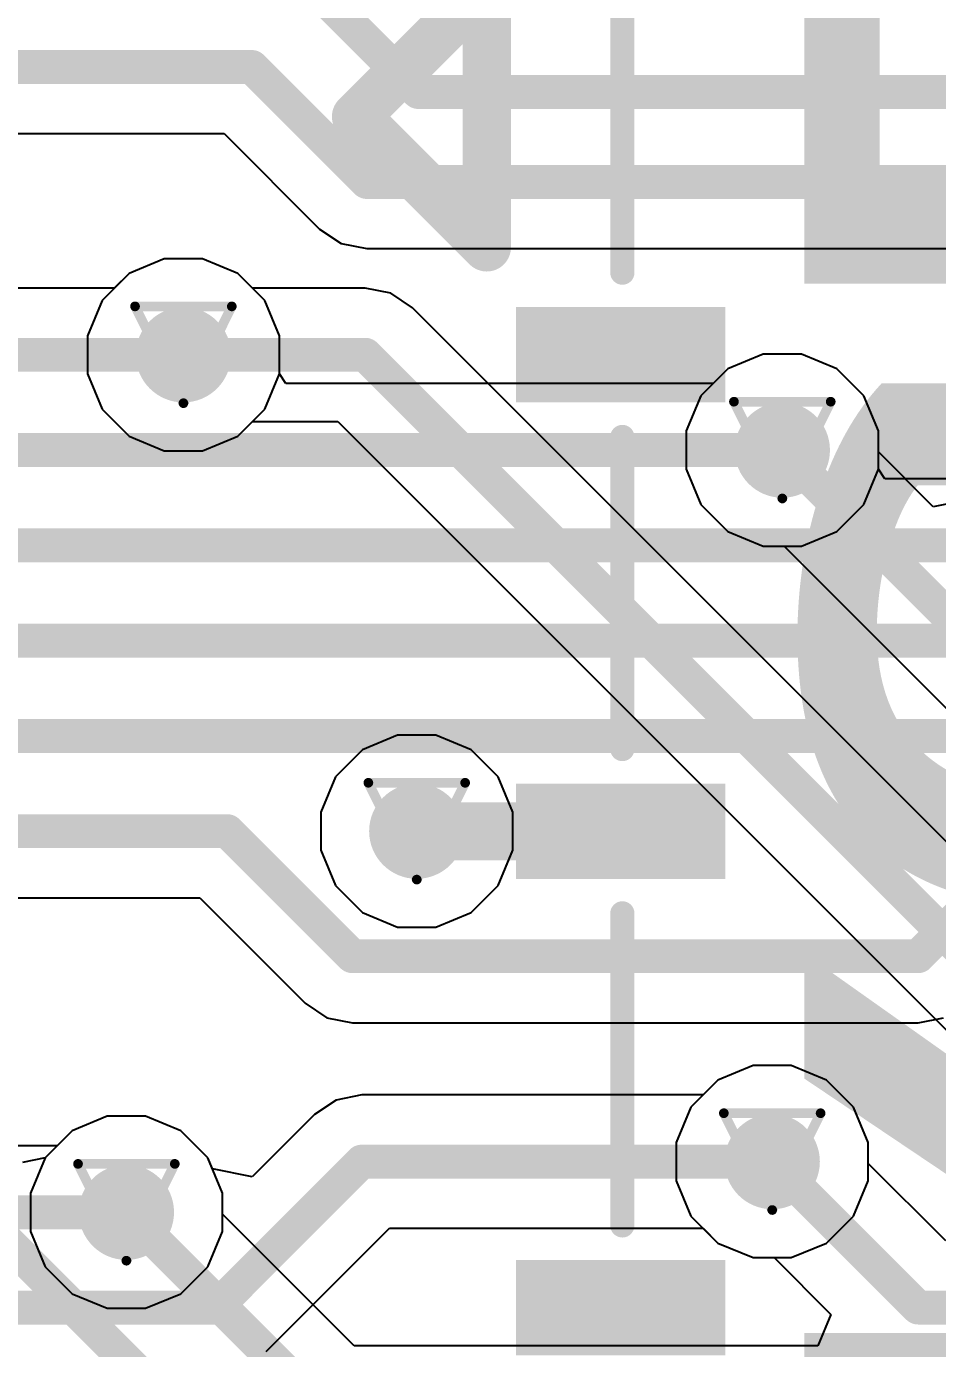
# Model space of a CAD drawing. Header units: inches. Extents: x 0 to 5359, y 0 to 5098.
# Drawn here: x 3.54 to 8.32, y 63.53 to 70.47 of the extents above; entities that cross this region are included whole.
import ezdxf

# ---------------------------------------------------------------- set-up
doc = ezdxf.new("R2010")
doc.units = ezdxf.units.IN
for name, color, linetype in [('Bottom Layer', 5, 'Continuous'), ('Bottom Overlay', 54, 'Continuous'), ('Bottom Paste', 16, 'Continuous'), ('Bottom Solder', 6, 'Continuous'), ('Drill Drawing', 1, 'Continuous'), ('Layer 1', 16, 'Continuous'), ('Layer 2', 76, 'Continuous'), ('Top Layer', 1, 'Continuous'), ('Via Holes', 16, 'Continuous')]:
    doc.layers.add(name, color=color, linetype=linetype)
doc.styles.add('Arial Black_Bold', font='', dxfattribs={"height": 0.2})
doc.styles.get('Arial Black_Bold').set_extended_font_data('Arial Black', bold=True)

# ---------------------------------------------------------------- blocks, each defined once
blk = doc.blocks.new('FH41_40S_0_5SH_05__B_203')
at = {"layer": 'Bottom Layer'}
for points in [[(1.0498074, 3.387471), (1.4498066, 3.387471), (1.4498066, 2.387473), (1.0498074, 2.387473)], [(3.5501834, 3.387471), (3.950182599999999, 3.387471), (3.950182599999999, 2.387473), (3.5501834, 2.387473)], [(6.0500514, 3.387471), (6.4500506, 3.387471), (6.4500506, 2.387473), (6.0500514, 2.387473)]]:
    blk.add_hatch(color=5, dxfattribs=at).paths.add_polyline_path(points)
at = {"layer": 'Bottom Paste'}
for points in [[(1.0498074, 3.387471), (1.4498066, 3.387471), (1.4498066, 2.387473), (1.0498074, 2.387473)], [(3.5501834, 3.387471), (3.950182599999999, 3.387471), (3.950182599999999, 2.387473), (3.5501834, 2.387473)], [(6.0500514, 3.387471), (6.4500506, 3.387471), (6.4500506, 2.387473), (6.0500514, 2.387473)]]:
    blk.add_hatch(color=16, dxfattribs=at).paths.add_polyline_path(points)
at = {"layer": 'Bottom Solder'}
for points in [[(0.9997948, 3.4374836), (1.4998192, 3.4374836), (1.4998192, 2.3374604), (0.9997948, 2.3374604)], [(3.5001708, 3.4374836), (4.000195199999999, 3.4374836), (4.000195199999999, 2.3374604), (3.5001708, 2.3374604)], [(6.0000388, 3.4374836), (6.5000632, 3.4374836), (6.5000632, 2.3374604), (6.0000388, 2.3374604)]]:
    blk.add_hatch(color=6, dxfattribs=at).paths.add_polyline_path(points)
at = {"layer": 'Bottom Overlay'}
for points in [[(0.8187943999999999, 2.8962858, 0.127, 0.127, 0), (-0.8187943999999999, 2.8962858, 0.127, 0.127, 0)], [(3.3189164, 2.8962858, 0.127, 0.127, 0), (1.6810736, 2.8962858, 0.127, 0.127, 0)], [(5.8187844, 2.8962858, 0.127, 0.127, 0), (4.1811956, 2.8962858, 0.127, 0.127, 0)], [(0, 1.4986, 0.254, 0.254, 0), (-0.6858, 2.1844, 0.254, 0.254, 0)], [(0.6858, 2.1844, 0.254, 0.254, 0), (-0.6858, 2.1844, 0.254, 0.254, 0)], [(0, 1.4986, 0.254, 0.254, 0), (0.6858, 2.1844, 0.254, 0.254, 0)]]:
    blk.add_lwpolyline(points, format="xyseb", dxfattribs=at)
for points in [[(0.7870444, 2.8962858, 0.0635, 0.0635, 1), (0.8505444, 2.8962858, 0.0635, 0.0635, 1)], [(1.6493236, 2.8962858, 0.0635, 0.0635, 1), (1.7128236, 2.8962858, 0.0635, 0.0635, 1)], [(3.2871664, 2.8962858, 0.0635, 0.0635, 1), (3.3506664, 2.8962858, 0.0635, 0.0635, 1)], [(4.1494456, 2.8962858, 0.0635, 0.0635, 1), (4.2129456, 2.8962858, 0.0635, 0.0635, 1)], [(5.7870344, 2.8962858, 0.0635, 0.0635, 1), (5.8505344, 2.8962858, 0.0635, 0.0635, 1)], [(0.6223, 2.1844, 0.127, 0.127, 1), (0.7493, 2.1844, 0.127, 0.127, 1)], [(0.6223, 2.1844, 0.127, 0.127, 1), (0.7493, 2.1844, 0.127, 0.127, 1)], [(-0.0635, 1.4986, 0.127, 0.127, 1), (0.0635, 1.4986, 0.127, 0.127, 1)], [(-0.0635, 1.4986, 0.127, 0.127, 1), (0.0635, 1.4986, 0.127, 0.127, 1)]]:
    blk.add_lwpolyline(points, format="xyseb", close=True, dxfattribs=at)

msp = doc.modelspace()

# ---------------------------------------------------------------- hatches: boundary and pattern name
at = {"layer": 'Bottom Layer'}
h = msp.add_hatch(color=5, dxfattribs=at)
edge = h.paths.add_edge_path()
edge.add_arc((4.36324756, 68.7501546), 0.2499995, 0, 360)
h = msp.add_hatch(color=5, dxfattribs=at)
edge = h.paths.add_edge_path()
edge.add_arc((7.506926819999999, 68.25002860000001), 0.2499995, 0, 360)
h = msp.add_hatch(color=5, dxfattribs=at)
edge = h.paths.add_edge_path()
edge.add_arc((5.58801524, 66.2500326), 0.2499995, 0, 360)
h = msp.add_hatch(color=5, dxfattribs=at)
edge = h.paths.add_edge_path()
edge.add_arc((7.45390432, 64.51599999999999), 0.2499995, 0, 360)
h = msp.add_hatch(color=5, dxfattribs=at)
edge = h.paths.add_edge_path()
edge.add_arc((4.064, 64.2500366), 0.2499995, 0, 360)
at = {"layer": 'Layer 1'}
h = msp.add_hatch(color=16, dxfattribs=at)
edge = h.paths.add_edge_path()
edge.add_arc((4.36324756, 68.7501546), 0.2499995, 0, 360)
h = msp.add_hatch(color=16, dxfattribs=at)
edge = h.paths.add_edge_path()
edge.add_arc((7.506926819999999, 68.25002860000001), 0.2499995, 0, 360)
h = msp.add_hatch(color=16, dxfattribs=at)
edge = h.paths.add_edge_path()
edge.add_arc((5.58801524, 66.2500326), 0.2499995, 0, 360)
h = msp.add_hatch(color=16, dxfattribs=at)
edge = h.paths.add_edge_path()
edge.add_arc((7.45390432, 64.51599999999999), 0.2499995, 0, 360)
h = msp.add_hatch(color=16, dxfattribs=at)
edge = h.paths.add_edge_path()
edge.add_arc((4.064, 64.2500366), 0.2499995, 0, 360)
at = {"layer": 'Layer 2'}
h = msp.add_hatch(color=76, dxfattribs=at)
edge = h.paths.add_edge_path()
edge.add_arc((4.36324756, 68.7501546), 0.2499995, 0, 360)
h = msp.add_hatch(color=76, dxfattribs=at)
edge = h.paths.add_edge_path()
edge.add_arc((7.506926819999999, 68.25002860000001), 0.2499995, 0, 360)
h = msp.add_hatch(color=76, dxfattribs=at)
edge = h.paths.add_edge_path()
edge.add_arc((5.58801524, 66.2500326), 0.2499995, 0, 360)
h = msp.add_hatch(color=76, dxfattribs=at)
edge = h.paths.add_edge_path()
edge.add_arc((7.45390432, 64.51599999999999), 0.2499995, 0, 360)
h = msp.add_hatch(color=76, dxfattribs=at)
edge = h.paths.add_edge_path()
edge.add_arc((4.064, 64.2500366), 0.2499995, 0, 360)
at = {"layer": 'Top Layer'}
h = msp.add_hatch(color=1, dxfattribs=at)
edge = h.paths.add_edge_path()
edge.add_arc((4.36324756, 68.7501546), 0.2499995, 0, 360)
h = msp.add_hatch(color=1, dxfattribs=at)
edge = h.paths.add_edge_path()
edge.add_arc((7.506926819999999, 68.25002860000001), 0.2499995, 0, 360)
h = msp.add_hatch(color=1, dxfattribs=at)
edge = h.paths.add_edge_path()
edge.add_arc((5.58801524, 66.2500326), 0.2499995, 0, 360)
h = msp.add_hatch(color=1, dxfattribs=at)
edge = h.paths.add_edge_path()
edge.add_arc((7.45390432, 64.51599999999999), 0.2499995, 0, 360)
h = msp.add_hatch(color=1, dxfattribs=at)
edge = h.paths.add_edge_path()
edge.add_arc((4.064, 64.2500366), 0.2499995, 0, 360)
at = {"layer": 'Via Holes'}
h = msp.add_hatch(color=7, dxfattribs=at)
edge = h.paths.add_edge_path()
edge.add_arc((4.36324756, 68.7501546), 0.1499997, 0, 360)
h = msp.add_hatch(color=7, dxfattribs=at)
edge = h.paths.add_edge_path()
edge.add_arc((7.506926819999999, 68.25002860000001), 0.1499997, 0, 360)
h = msp.add_hatch(color=7, dxfattribs=at)
edge = h.paths.add_edge_path()
edge.add_arc((5.58801524, 66.2500326), 0.1499997, 0, 360)
h = msp.add_hatch(color=7, dxfattribs=at)
edge = h.paths.add_edge_path()
edge.add_arc((7.45390432, 64.51599999999999), 0.1499997, 0, 360)
h = msp.add_hatch(color=7, dxfattribs=at)
edge = h.paths.add_edge_path()
edge.add_arc((4.064, 64.2500366), 0.1499997, 0, 360)

# ---------------------------------------------------------------- linework, layer by layer
at = {"layer": 'Bottom Layer'}
for p, q in [((1.46254724, 69.91099301999999), (4.577194299999999, 69.91099301999999)), ((4.577194299999999, 69.91099301999999), (5.07833884, 69.40985101999999)), ((5.07833884, 69.40985101999999), (5.07834392, 69.40984339999999)), ((5.07834392, 69.40984339999999), (5.19177016, 69.33405742)), ((5.19177016, 69.33405742), (5.325562119999999, 69.30744075999999)), ((4.262996299999999, 69.2541541), (4.0777541, 69.17742324)), ((4.46349882, 69.2541541), (4.262996299999999, 69.2541541)), ((4.64874102, 69.17742324), (4.46349882, 69.2541541)), ((5.325562119999999, 69.30744075999999), (5.32557482, 69.30744329999999)), ((5.32557482, 69.30744329999999), (8.93140708, 69.30744329999999)), ((4.0777541, 69.17742324), (3.99997676, 69.0996459)), ((4.7905162, 69.03564806), (4.64874102, 69.17742324)), ((3.99997676, 69.0996459), (1.46254724, 69.0996459)), ((4.86724706, 68.85040586), (4.7905162, 69.03564806)), ((4.86724706, 68.64990587999999), (4.86724706, 68.85040586)), ((7.40667556, 68.7540281), (7.22143336, 68.67729723999999)), ((7.60717808, 68.7540281), (7.40667556, 68.7540281)), ((7.79242028, 68.67729723999999), (7.60717808, 68.7540281)), ((4.9008284, 68.5996469), (4.86724706, 68.64990587999999)), ((7.22143336, 68.67729723999999), (7.143783019999999, 68.5996469)), ((7.934195459999999, 68.53552205999999), (7.79242028, 68.67729723999999)), ((7.143783019999999, 68.5996469), (4.9008284, 68.5996469)), ((8.01092632, 68.35027986), (7.934195459999999, 68.53552205999999)), ((8.01092632, 68.14977988), (8.01092632, 68.35027986)), ((8.04450766, 68.0995209), (8.01092632, 68.14977988)), ((8.5890989, 68.0995209), (8.04450766, 68.0995209)), ((2.49747278, 65.90041430000001), (4.44938404, 65.90041430000001)), ((4.44938404, 65.90041430000001), (5.003045619999999, 65.34675272)), ((5.003045619999999, 65.34675272), (5.116469319999999, 65.27096673999999)), ((5.116469319999999, 65.27096673999999), (5.25026382, 65.24435262)), ((5.25026382, 65.24435262), (8.21985656, 65.24435262)), ((8.21985656, 65.24435262), (8.353651059999999, 65.27096673999999)), ((7.353653059999999, 65.0199995), (7.16841086, 64.94326864)), ((7.55415558, 65.0199995), (7.353653059999999, 65.0199995)), ((7.739397779999999, 64.94326864), (7.55415558, 65.0199995)), ((7.16841086, 64.94326864), (7.09076052, 64.86561830000001)), ((7.88117296, 64.80149346), (7.739397779999999, 64.94326864)), ((5.165476079999999, 64.83900417999999), (5.05204984, 64.7632182)), ((5.299268039999999, 64.86561830000001), (5.165476079999999, 64.83900417999999)), ((7.09076052, 64.86561830000001), (5.299268039999999, 64.86561830000001)), ((3.96374874, 64.7540361), (3.77850654, 64.67730524)), ((4.16425126, 64.7540361), (3.96374874, 64.7540361)), ((4.34949346, 64.67730524), (4.16425126, 64.7540361)), ((5.05204984, 64.7632182), (4.724913079999999, 64.43608144)), ((7.957903819999999, 64.61625126), (7.88117296, 64.80149346)), ((3.77850654, 64.67730524), (3.7008562, 64.59965489999999)), ((4.491268639999999, 64.53553006), (4.34949346, 64.67730524)), ((3.7008562, 64.59965489999999), (2.49747278, 64.59965489999999)), ((7.957903819999999, 64.41574874), (7.957903819999999, 64.61625126)), ((4.51518274, 64.4777984), (4.491268639999999, 64.53553006)), ((4.724913079999999, 64.43608144), (4.51518274, 64.4777984)), ((7.88117296, 64.23050654), (7.957903819999999, 64.41574874)), ((7.739397779999999, 64.08873136), (7.88117296, 64.23050654)), ((4.797854259999999, 63.52014982), (5.44408614, 64.16638169999999)), ((5.44408614, 64.16638169999999), (7.09076052, 64.16638169999999)), ((7.09076052, 64.16638169999999), (7.16841086, 64.08873136)), ((7.16841086, 64.08873136), (7.353653059999999, 64.01200049999998)), ((7.55415558, 64.01200049999998), (7.739397779999999, 64.08873136)), ((7.353653059999999, 64.01200049999998), (7.55415558, 64.01200049999998))]:
    msp.add_line(p, q, dxfattribs=at)
for points in [[(4.964709399999999, 70.76046808, 0.1778, 0.1778, 0), (5.596107679999999, 70.1290698, 0.1778, 0.1778, 0)], [(0.89412826, 70.26061132, 0.1778, 0.1778, 0), (4.7220124, 70.26061132, 0.1778, 0.1778, 0)], [(4.7220124, 70.26061132, 0.1778, 0.1778, 0), (5.325562119999999, 69.65706159999999, 0.1778, 0.1778, 0)], [(5.596107679999999, 70.1290698, 0.1778, 0.1778, 0), (8.56261432, 70.1290698, 0.1778, 0.1778, 0)], [(5.325562119999999, 69.65706159999999, 0.1778, 0.1778, 0), (8.93140708, 69.65706159999999, 0.1778, 0.1778, 0)], [(0.8836685399999998, 68.7500276, 0.1778, 0.1778, 0), (4.36312056, 68.7500276, 0.1778, 0.1778, 0)], [(4.36312056, 68.7500276, 0.1778, 0.1778, 0), (4.36324756, 68.7501546, 0.1778, 0.1778, 0)], [(0.88354154, 68.25002860000001, 0.1778, 0.1778, 0), (7.506926819999999, 68.25002860000001, 0.1778, 0.1778, 0)], [(0.88354154, 67.7499026, 0.1778, 0.1778, 0), (8.9522427, 67.7499026, 0.1778, 0.1778, 0)], [(0.88354154, 67.25003059999999, 0.1778, 0.1778, 0), (10.46186376, 67.25003059999999, 0.1778, 0.1778, 0)], [(0.88354154, 66.7499046, 0.1778, 0.1778, 0), (11.9727091, 66.7499046, 0.1778, 0.1778, 0)], [(5.58801524, 66.2497786, 0.30500066, 0.30500066, 0), (6.65848554, 66.2497786, 0.30500066, 0.30500066, 0)], [(0.88354154, 66.2500326, 0.1778, 0.1778, 0), (4.59420214, 66.2500326, 0.1778, 0.1778, 0)], [(4.59420214, 66.2500326, 0.1778, 0.1778, 0), (5.25026382, 65.59397091999999, 0.1778, 0.1778, 0)], [(5.58801524, 66.2497786, 0.2032, 0.2032, 0), (5.58801524, 66.2500326, 0.2032, 0.2032, 0)], [(8.21985656, 65.59397091999999, 0.1778, 0.1778, 0), (8.875933479999999, 66.25004784, 0.1778, 0.1778, 0)], [(5.25026382, 65.59397091999999, 0.1778, 0.1778, 0), (8.21985656, 65.59397091999999, 0.1778, 0.1778, 0)], [(4.53317864, 63.74991059999999, 0.1778, 0.1778, 0), (5.299268039999999, 64.51599999999999, 0.1778, 0.1778, 0)], [(5.299268039999999, 64.51599999999999, 0.1778, 0.1778, 0), (7.45390432, 64.51599999999999, 0.1778, 0.1778, 0)], [(0.88354154, 64.2500366, 0.1778, 0.1778, 0), (4.064, 64.2500366, 0.1778, 0.1778, 0)], [(0.88354154, 63.74991059999999, 0.1778, 0.1778, 0), (4.53317864, 63.74991059999999, 0.1778, 0.1778, 0)]]:
    msp.add_lwpolyline(points, format="xyseb", dxfattribs=at)
for points in [[(4.677562399999999, 70.26061132, 0.08889999999999999, 0.08889999999999999, 1), (4.766462399999999, 70.26061132, 0.08889999999999999, 0.08889999999999999, 1)], [(4.677562399999999, 70.26061132, 0.08889999999999999, 0.08889999999999999, 1), (4.766462399999999, 70.26061132, 0.08889999999999999, 0.08889999999999999, 1)], [(5.551657679999999, 70.1290698, 0.08889999999999999, 0.08889999999999999, 1), (5.64055768, 70.1290698, 0.08889999999999999, 0.08889999999999999, 1)], [(5.551657679999999, 70.1290698, 0.08889999999999999, 0.08889999999999999, 1), (5.64055768, 70.1290698, 0.08889999999999999, 0.08889999999999999, 1)], [(5.28111212, 69.65706159999999, 0.08889999999999999, 0.08889999999999999, 1), (5.370012119999999, 69.65706159999999, 0.08889999999999999, 0.08889999999999999, 1)], [(5.28111212, 69.65706159999999, 0.08889999999999999, 0.08889999999999999, 1), (5.370012119999999, 69.65706159999999, 0.08889999999999999, 0.08889999999999999, 1)], [(4.318670559999999, 68.7500276, 0.08889999999999999, 0.08889999999999999, 1), (4.40757056, 68.7500276, 0.08889999999999999, 0.08889999999999999, 1)], [(4.318670559999999, 68.7500276, 0.08889999999999999, 0.08889999999999999, 1), (4.40757056, 68.7500276, 0.08889999999999999, 0.08889999999999999, 1)], [(4.31879756, 68.7501546, 0.08889999999999999, 0.08889999999999999, 1), (4.40769756, 68.7501546, 0.08889999999999999, 0.08889999999999999, 1)], [(7.46247682, 68.25002860000001, 0.08889999999999999, 0.08889999999999999, 1), (7.55137682, 68.25002860000001, 0.08889999999999999, 0.08889999999999999, 1)], [(5.51176444, 66.2497786, 0.15249906, 0.15249906, 1), (5.664266039999999, 66.2497786, 0.15249906, 0.15249906, 1)], [(6.58223474, 66.2497786, 0.15249906, 0.15249906, 1), (6.73473634, 66.2497786, 0.15249906, 0.15249906, 1)], [(4.54975214, 66.2500326, 0.08889999999999999, 0.08889999999999999, 1), (4.63865214, 66.2500326, 0.08889999999999999, 0.08889999999999999, 1)], [(4.54975214, 66.2500326, 0.08889999999999999, 0.08889999999999999, 1), (4.63865214, 66.2500326, 0.08889999999999999, 0.08889999999999999, 1)], [(5.537215239999999, 66.2500326, 0.1016, 0.1016, 1), (5.63881524, 66.2500326, 0.1016, 0.1016, 1)], [(5.537215239999999, 66.2497786, 0.1016, 0.1016, 1), (5.63881524, 66.2497786, 0.1016, 0.1016, 1)], [(5.205813819999999, 65.59397091999999, 0.08889999999999999, 0.08889999999999999, 1), (5.29471382, 65.59397091999999, 0.08889999999999999, 0.08889999999999999, 1)], [(5.205813819999999, 65.59397091999999, 0.08889999999999999, 0.08889999999999999, 1), (5.29471382, 65.59397091999999, 0.08889999999999999, 0.08889999999999999, 1)], [(8.175406559999999, 65.59397091999999, 0.08889999999999999, 0.08889999999999999, 1), (8.26430656, 65.59397091999999, 0.08889999999999999, 0.08889999999999999, 1)], [(8.175406559999999, 65.59397091999999, 0.08889999999999999, 0.08889999999999999, 1), (8.26430656, 65.59397091999999, 0.08889999999999999, 0.08889999999999999, 1)], [(5.25481804, 64.51599999999999, 0.08889999999999999, 0.08889999999999999, 1), (5.34371804, 64.51599999999999, 0.08889999999999999, 0.08889999999999999, 1)], [(5.25481804, 64.51599999999999, 0.08889999999999999, 0.08889999999999999, 1), (5.34371804, 64.51599999999999, 0.08889999999999999, 0.08889999999999999, 1)], [(7.409454319999999, 64.51599999999999, 0.08889999999999999, 0.08889999999999999, 1), (7.49835432, 64.51599999999999, 0.08889999999999999, 0.08889999999999999, 1)], [(4.01955, 64.2500366, 0.08889999999999999, 0.08889999999999999, 1), (4.108449999999999, 64.2500366, 0.08889999999999999, 0.08889999999999999, 1)], [(4.48872864, 63.74991059999999, 0.08889999999999999, 0.08889999999999999, 1), (4.57762864, 63.74991059999999, 0.08889999999999999, 0.08889999999999999, 1)], [(4.48872864, 63.74991059999999, 0.08889999999999999, 0.08889999999999999, 1), (4.57762864, 63.74991059999999, 0.08889999999999999, 0.08889999999999999, 1)]]:
    msp.add_lwpolyline(points, format="xyseb", close=True, dxfattribs=at)
at = {"layer": 'Drill Drawing'}
for points in [[(4.109247559999999, 69.0041546, 0.0508, 0.0508, 0), (4.61724756, 69.0041546, 0.0508, 0.0508, 0)], [(4.109247559999999, 69.0041546, 0.0508, 0.0508, 0), (4.36324756, 68.4961546, 0.0508, 0.0508, 0)], [(4.36324756, 68.4961546, 0.0508, 0.0508, 0), (4.61724756, 69.0041546, 0.0508, 0.0508, 0)], [(7.252926819999999, 68.5040286, 0.0508, 0.0508, 0), (7.760926819999999, 68.5040286, 0.0508, 0.0508, 0)], [(7.252926819999999, 68.5040286, 0.0508, 0.0508, 0), (7.506926819999999, 67.9960286, 0.0508, 0.0508, 0)], [(7.506926819999999, 67.9960286, 0.0508, 0.0508, 0), (7.760926819999999, 68.5040286, 0.0508, 0.0508, 0)], [(5.33401524, 66.5040326, 0.0508, 0.0508, 0), (5.842015239999999, 66.5040326, 0.0508, 0.0508, 0)], [(5.33401524, 66.5040326, 0.0508, 0.0508, 0), (5.58801524, 65.9960326, 0.0508, 0.0508, 0)], [(5.58801524, 65.9960326, 0.0508, 0.0508, 0), (5.842015239999999, 66.5040326, 0.0508, 0.0508, 0)], [(7.19990432, 64.77, 0.0508, 0.0508, 0), (7.707904319999999, 64.77, 0.0508, 0.0508, 0)], [(7.19990432, 64.77, 0.0508, 0.0508, 0), (7.45390432, 64.26199999999999, 0.0508, 0.0508, 0)], [(7.45390432, 64.26199999999999, 0.0508, 0.0508, 0), (7.707904319999999, 64.77, 0.0508, 0.0508, 0)], [(3.81, 64.50403659999999, 0.0508, 0.0508, 0), (4.318000000000001, 64.50403659999999, 0.0508, 0.0508, 0)], [(3.81, 64.50403659999999, 0.0508, 0.0508, 0), (4.064, 63.9960366, 0.0508, 0.0508, 0)], [(4.064, 63.9960366, 0.0508, 0.0508, 0), (4.318000000000001, 64.50403659999999, 0.0508, 0.0508, 0)]]:
    msp.add_lwpolyline(points, format="xyseb", dxfattribs=at)
for points in [[(4.096547559999999, 69.0041546, 0.0254, 0.0254, 1), (4.12194756, 69.0041546, 0.0254, 0.0254, 1)], [(4.096547559999999, 69.0041546, 0.0254, 0.0254, 1), (4.12194756, 69.0041546, 0.0254, 0.0254, 1)], [(4.60454756, 69.0041546, 0.0254, 0.0254, 1), (4.62994756, 69.0041546, 0.0254, 0.0254, 1)], [(4.60454756, 69.0041546, 0.0254, 0.0254, 1), (4.62994756, 69.0041546, 0.0254, 0.0254, 1)], [(4.35054756, 68.4961546, 0.0254, 0.0254, 1), (4.37594756, 68.4961546, 0.0254, 0.0254, 1)], [(4.35054756, 68.4961546, 0.0254, 0.0254, 1), (4.37594756, 68.4961546, 0.0254, 0.0254, 1)], [(7.240226819999999, 68.5040286, 0.0254, 0.0254, 1), (7.265626819999999, 68.5040286, 0.0254, 0.0254, 1)], [(7.240226819999999, 68.5040286, 0.0254, 0.0254, 1), (7.265626819999999, 68.5040286, 0.0254, 0.0254, 1)], [(7.748226819999999, 68.5040286, 0.0254, 0.0254, 1), (7.77362682, 68.5040286, 0.0254, 0.0254, 1)], [(7.748226819999999, 68.5040286, 0.0254, 0.0254, 1), (7.77362682, 68.5040286, 0.0254, 0.0254, 1)], [(7.494226819999999, 67.9960286, 0.0254, 0.0254, 1), (7.519626819999999, 67.9960286, 0.0254, 0.0254, 1)], [(7.494226819999999, 67.9960286, 0.0254, 0.0254, 1), (7.519626819999999, 67.9960286, 0.0254, 0.0254, 1)], [(5.32131524, 66.5040326, 0.0254, 0.0254, 1), (5.34671524, 66.5040326, 0.0254, 0.0254, 1)], [(5.32131524, 66.5040326, 0.0254, 0.0254, 1), (5.34671524, 66.5040326, 0.0254, 0.0254, 1)], [(5.82931524, 66.5040326, 0.0254, 0.0254, 1), (5.85471524, 66.5040326, 0.0254, 0.0254, 1)], [(5.82931524, 66.5040326, 0.0254, 0.0254, 1), (5.85471524, 66.5040326, 0.0254, 0.0254, 1)], [(5.575315239999999, 65.9960326, 0.0254, 0.0254, 1), (5.60071524, 65.9960326, 0.0254, 0.0254, 1)], [(5.575315239999999, 65.9960326, 0.0254, 0.0254, 1), (5.60071524, 65.9960326, 0.0254, 0.0254, 1)], [(7.18720432, 64.77, 0.0254, 0.0254, 1), (7.21260432, 64.77, 0.0254, 0.0254, 1)], [(7.18720432, 64.77, 0.0254, 0.0254, 1), (7.21260432, 64.77, 0.0254, 0.0254, 1)], [(7.695204319999999, 64.77, 0.0254, 0.0254, 1), (7.720604319999999, 64.77, 0.0254, 0.0254, 1)], [(7.695204319999999, 64.77, 0.0254, 0.0254, 1), (7.720604319999999, 64.77, 0.0254, 0.0254, 1)], [(3.797299999999999, 64.50403659999999, 0.0254, 0.0254, 1), (3.8227, 64.50403659999999, 0.0254, 0.0254, 1)], [(3.797299999999999, 64.50403659999999, 0.0254, 0.0254, 1), (3.8227, 64.50403659999999, 0.0254, 0.0254, 1)], [(4.3053, 64.50403659999999, 0.0254, 0.0254, 1), (4.3307, 64.50403659999999, 0.0254, 0.0254, 1)], [(4.3053, 64.50403659999999, 0.0254, 0.0254, 1), (4.3307, 64.50403659999999, 0.0254, 0.0254, 1)], [(7.44120432, 64.26199999999999, 0.0254, 0.0254, 1), (7.46660432, 64.26199999999999, 0.0254, 0.0254, 1)], [(7.44120432, 64.26199999999999, 0.0254, 0.0254, 1), (7.46660432, 64.26199999999999, 0.0254, 0.0254, 1)], [(4.051299999999999, 63.9960366, 0.0254, 0.0254, 1), (4.0767, 63.9960366, 0.0254, 0.0254, 1)], [(4.051299999999999, 63.9960366, 0.0254, 0.0254, 1), (4.0767, 63.9960366, 0.0254, 0.0254, 1)]]:
    msp.add_lwpolyline(points, format="xyseb", close=True, dxfattribs=at)
at = {"layer": 'Layer 1'}
for p, q in [((4.262996299999999, 69.2541541), (4.0777541, 69.17742324)), ((4.46349882, 69.2541541), (4.262996299999999, 69.2541541)), ((4.64874102, 69.17742324), (4.46349882, 69.2541541)), ((4.0777541, 69.17742324), (3.93597892, 69.03564806)), ((4.7905162, 69.03564806), (4.64874102, 69.17742324)), ((3.93597892, 69.03564806), (3.85924806, 68.85040586)), ((4.86724706, 68.85040586), (4.7905162, 69.03564806)), ((3.85924806, 68.85040586), (3.85924806, 68.64990334)), ((4.86724706, 68.64990334), (4.86724706, 68.85040586)), ((7.40667556, 68.7540281), (7.22143336, 68.67729723999999)), ((7.60717808, 68.7540281), (7.40667556, 68.7540281)), ((7.79242028, 68.67729723999999), (7.60717808, 68.7540281)), ((3.85924806, 68.64990334), (3.93597892, 68.46466113999999)), ((4.7905162, 68.46466113999999), (4.86724706, 68.64990334)), ((7.22143336, 68.67729723999999), (7.079658179999999, 68.53552205999999)), ((7.934195459999999, 68.53552205999999), (7.79242028, 68.67729723999999)), ((7.079658179999999, 68.53552205999999), (7.00292732, 68.35027986)), ((8.01092632, 68.35027986), (7.934195459999999, 68.53552205999999)), ((3.93597892, 68.46466113999999), (4.0777541, 68.32288596)), ((4.64874102, 68.32288596), (4.7905162, 68.46466113999999)), ((7.00292732, 68.35027986), (7.00292732, 68.14977734)), ((8.01092632, 68.14977734), (8.01092632, 68.35027986)), ((4.0777541, 68.32288596), (4.262996299999999, 68.2461551)), ((4.46349882, 68.2461551), (4.64874102, 68.32288596)), ((4.262996299999999, 68.2461551), (4.46349882, 68.2461551)), ((7.00292732, 68.14977734), (7.079658179999999, 67.96453514)), ((7.934195459999999, 67.96453514), (8.01092632, 68.14977734)), ((7.079658179999999, 67.96453514), (7.22143336, 67.82275996)), ((7.79242028, 67.82275996), (7.934195459999999, 67.96453514)), ((7.22143336, 67.82275996), (7.40667556, 67.7460291)), ((7.60717808, 67.7460291), (7.79242028, 67.82275996)), ((7.40667556, 67.7460291), (7.60717808, 67.7460291)), ((7.353653059999999, 65.0199995), (7.16841086, 64.94326864)), ((7.55415558, 65.0199995), (7.353653059999999, 65.0199995)), ((7.739397779999999, 64.94326864), (7.55415558, 65.0199995)), ((7.16841086, 64.94326864), (7.026635679999999, 64.80149346)), ((7.88117296, 64.80149346), (7.739397779999999, 64.94326864)), ((3.96374874, 64.7540361), (3.77850654, 64.67730524)), ((4.16425126, 64.7540361), (3.96374874, 64.7540361)), ((4.34949346, 64.67730524), (4.16425126, 64.7540361)), ((7.026635679999999, 64.80149346), (6.94990482, 64.61625126)), ((7.957903819999999, 64.61625126), (7.88117296, 64.80149346)), ((3.77850654, 64.67730524), (3.63673136, 64.53553006)), ((4.491268639999999, 64.53553006), (4.34949346, 64.67730524)), ((6.94990482, 64.61625126), (6.94990482, 64.41574874)), ((7.957903819999999, 64.41574874), (7.957903819999999, 64.61625126)), ((3.63673136, 64.53553006), (3.5600005, 64.35028786)), ((4.567999499999999, 64.35028786), (4.491268639999999, 64.53553006)), ((6.94990482, 64.41574874), (7.026635679999999, 64.23050654)), ((7.88117296, 64.23050654), (7.957903819999999, 64.41574874)), ((3.5600005, 64.35028786), (3.5600005, 64.14978534)), ((4.567999499999999, 64.14978534), (4.567999499999999, 64.35028786)), ((7.026635679999999, 64.23050654), (7.16841086, 64.08873136)), ((7.739397779999999, 64.08873136), (7.88117296, 64.23050654)), ((3.5600005, 64.14978534), (3.63673136, 63.96454314)), ((4.491268639999999, 63.96454314), (4.567999499999999, 64.14978534)), ((7.16841086, 64.08873136), (7.353653059999999, 64.01200049999998)), ((7.55415558, 64.01200049999998), (7.739397779999999, 64.08873136)), ((7.353653059999999, 64.01200049999998), (7.55415558, 64.01200049999998)), ((3.63673136, 63.96454314), (3.77850654, 63.82276796)), ((4.34949346, 63.82276796), (4.491268639999999, 63.96454314)), ((3.77850654, 63.82276796), (3.96374874, 63.7460371)), ((4.16425126, 63.7460371), (4.34949346, 63.82276796)), ((3.96374874, 63.7460371), (4.16425126, 63.7460371))]:
    msp.add_line(p, q, dxfattribs=at)
at = {"layer": 'Layer 2'}
for p, q in [((4.262996299999999, 69.2541541), (4.0777541, 69.17742324)), ((4.46349882, 69.2541541), (4.262996299999999, 69.2541541)), ((4.64874102, 69.17742324), (4.46349882, 69.2541541)), ((4.0777541, 69.17742324), (3.93597892, 69.03564806)), ((4.7905162, 69.03564806), (4.64874102, 69.17742324)), ((3.93597892, 69.03564806), (3.85924806, 68.85040586)), ((4.86724706, 68.85040586), (4.7905162, 69.03564806)), ((3.85924806, 68.85040586), (3.85924806, 68.64990334)), ((4.86724706, 68.64990334), (4.86724706, 68.85040586)), ((7.40667556, 68.7540281), (7.22143336, 68.67729723999999)), ((7.60717808, 68.7540281), (7.40667556, 68.7540281)), ((7.79242028, 68.67729723999999), (7.60717808, 68.7540281)), ((3.85924806, 68.64990334), (3.93597892, 68.46466113999999)), ((4.7905162, 68.46466113999999), (4.86724706, 68.64990334)), ((7.22143336, 68.67729723999999), (7.079658179999999, 68.53552205999999)), ((7.934195459999999, 68.53552205999999), (7.79242028, 68.67729723999999)), ((7.079658179999999, 68.53552205999999), (7.00292732, 68.35027986)), ((8.01092632, 68.35027986), (7.934195459999999, 68.53552205999999)), ((3.93597892, 68.46466113999999), (4.0777541, 68.32288596)), ((4.64874102, 68.32288596), (4.7905162, 68.46466113999999)), ((7.00292732, 68.35027986), (7.00292732, 68.14977734)), ((8.01092632, 68.14977734), (8.01092632, 68.35027986)), ((4.0777541, 68.32288596), (4.262996299999999, 68.2461551)), ((4.46349882, 68.2461551), (4.64874102, 68.32288596)), ((4.262996299999999, 68.2461551), (4.46349882, 68.2461551)), ((7.00292732, 68.14977734), (7.079658179999999, 67.96453514)), ((7.934195459999999, 67.96453514), (8.01092632, 68.14977734)), ((7.079658179999999, 67.96453514), (7.22143336, 67.82275996)), ((7.79242028, 67.82275996), (7.934195459999999, 67.96453514)), ((7.22143336, 67.82275996), (7.40667556, 67.7460291)), ((7.60717808, 67.7460291), (7.79242028, 67.82275996)), ((7.40667556, 67.7460291), (7.60717808, 67.7460291)), ((5.48776398, 66.7540321), (5.302521779999999, 66.67730123999999)), ((5.688266499999999, 66.7540321), (5.48776398, 66.7540321)), ((5.873508699999999, 66.67730123999999), (5.688266499999999, 66.7540321)), ((5.302521779999999, 66.67730123999999), (5.1607466, 66.53552606)), ((6.01528388, 66.53552606), (5.873508699999999, 66.67730123999999)), ((5.1607466, 66.53552606), (5.08401574, 66.35028385999999)), ((6.09201474, 66.35028385999999), (6.01528388, 66.53552606)), ((5.08401574, 66.35028385999999), (5.08401574, 66.14978134)), ((6.09201474, 66.14978134), (6.09201474, 66.35028385999999)), ((5.08401574, 66.14978134), (5.1607466, 65.96453914)), ((6.01528388, 65.96453914), (6.09201474, 66.14978134)), ((5.1607466, 65.96453914), (5.302521779999999, 65.82276395999999)), ((5.873508699999999, 65.82276395999999), (6.01528388, 65.96453914)), ((5.302521779999999, 65.82276395999999), (5.48776398, 65.7460331)), ((5.688266499999999, 65.7460331), (5.873508699999999, 65.82276395999999)), ((5.48776398, 65.7460331), (5.688266499999999, 65.7460331)), ((7.353653059999999, 65.0199995), (7.16841086, 64.94326864)), ((7.55415558, 65.0199995), (7.353653059999999, 65.0199995)), ((7.739397779999999, 64.94326864), (7.55415558, 65.0199995)), ((7.16841086, 64.94326864), (7.026635679999999, 64.80149346)), ((7.88117296, 64.80149346), (7.739397779999999, 64.94326864)), ((3.96374874, 64.7540361), (3.77850654, 64.67730524)), ((4.16425126, 64.7540361), (3.96374874, 64.7540361)), ((4.34949346, 64.67730524), (4.16425126, 64.7540361)), ((7.026635679999999, 64.80149346), (6.94990482, 64.61625126)), ((7.957903819999999, 64.61625126), (7.88117296, 64.80149346)), ((3.77850654, 64.67730524), (3.63673136, 64.53553006)), ((4.491268639999999, 64.53553006), (4.34949346, 64.67730524)), ((6.94990482, 64.61625126), (6.94990482, 64.41574874)), ((7.957903819999999, 64.41574874), (7.957903819999999, 64.61625126)), ((3.63673136, 64.53553006), (3.5600005, 64.35028786)), ((4.567999499999999, 64.35028786), (4.491268639999999, 64.53553006)), ((6.94990482, 64.41574874), (7.026635679999999, 64.23050654)), ((7.88117296, 64.23050654), (7.957903819999999, 64.41574874)), ((3.5600005, 64.35028786), (3.5600005, 64.14978534)), ((4.567999499999999, 64.14978534), (4.567999499999999, 64.35028786)), ((7.026635679999999, 64.23050654), (7.16841086, 64.08873136)), ((7.739397779999999, 64.08873136), (7.88117296, 64.23050654)), ((3.5600005, 64.14978534), (3.63673136, 63.96454314)), ((4.491268639999999, 63.96454314), (4.567999499999999, 64.14978534)), ((7.16841086, 64.08873136), (7.353653059999999, 64.01200049999998)), ((7.55415558, 64.01200049999998), (7.739397779999999, 64.08873136)), ((7.353653059999999, 64.01200049999998), (7.55415558, 64.01200049999998)), ((3.63673136, 63.96454314), (3.77850654, 63.82276796)), ((4.34949346, 63.82276796), (4.491268639999999, 63.96454314)), ((3.77850654, 63.82276796), (3.96374874, 63.7460371)), ((4.16425126, 63.7460371), (4.34949346, 63.82276796)), ((3.96374874, 63.7460371), (4.16425126, 63.7460371))]:
    msp.add_line(p, q, dxfattribs=at)
at = {"layer": 'Top Layer'}
for p, q in [((4.262996299999999, 69.2541541), (4.0777541, 69.17742324)), ((4.46349882, 69.2541541), (4.262996299999999, 69.2541541)), ((4.64874102, 69.17742324), (4.46349882, 69.2541541)), ((4.0777541, 69.17742324), (3.93597892, 69.03564806)), ((4.72639136, 69.0997729), (4.64874102, 69.17742324)), ((5.31778464, 69.0997729), (4.72639136, 69.0997729)), ((5.45157914, 69.07315878), (5.31778464, 69.0997729)), ((5.56500284, 68.9973728), (5.45157914, 69.07315878)), ((3.93597892, 69.03564806), (3.85924806, 68.85040586)), ((10.07951248, 64.48286316), (5.56500284, 68.9973728)), ((3.85924806, 68.85040586), (3.85924806, 68.64990334)), ((7.40667556, 68.7540281), (7.22143336, 68.67729723999999)), ((7.60717808, 68.7540281), (7.40667556, 68.7540281)), ((7.79242028, 68.67729723999999), (7.60717808, 68.7540281)), ((3.85924806, 68.64990334), (3.93597892, 68.46466113999999)), ((7.22143336, 68.67729723999999), (7.079658179999999, 68.53552205999999)), ((7.934195459999999, 68.53552205999999), (7.79242028, 68.67729723999999)), ((7.079658179999999, 68.53552205999999), (7.00292732, 68.35027986)), ((8.01092632, 68.35027986), (7.934195459999999, 68.53552205999999)), ((3.93597892, 68.46466113999999), (4.0777541, 68.32288596)), ((4.64874102, 68.32288596), (4.72639136, 68.40053629999998)), ((4.72639136, 68.40053629999998), (5.17296654, 68.40053629999998)), ((5.17296654, 68.40053629999998), (9.3095699, 64.26393294)), ((7.00292732, 68.35027986), (7.00292732, 68.14977734)), ((8.01092632, 68.2404655), (8.01092632, 68.35027986)), ((4.0777541, 68.32288596), (4.262996299999999, 68.2461551)), ((4.46349882, 68.2461551), (4.64874102, 68.32288596)), ((4.262996299999999, 68.2461551), (4.46349882, 68.2461551)), ((8.29839336, 67.95299846), (8.01092632, 68.2404655)), ((7.00292732, 68.14977734), (7.079658179999999, 67.96453514)), ((7.079658179999999, 67.96453514), (7.22143336, 67.82275996)), ((8.5081237, 67.99471796), (8.29839336, 67.95299846)), ((7.22143336, 67.82275996), (7.40667556, 67.7460291)), ((7.40667556, 67.7460291), (7.51648992, 67.7460291)), ((7.51648992, 67.7460291), (10.61538898, 64.64713004)), ((7.353653059999999, 65.0199995), (7.16841086, 64.94326864)), ((7.55415558, 65.0199995), (7.353653059999999, 65.0199995)), ((7.739397779999999, 64.94326864), (7.55415558, 65.0199995)), ((7.16841086, 64.94326864), (7.026635679999999, 64.80149346)), ((7.88117296, 64.80149346), (7.739397779999999, 64.94326864)), ((3.96374874, 64.7540361), (3.77850654, 64.67730524)), ((4.16425126, 64.7540361), (3.96374874, 64.7540361)), ((4.34949346, 64.67730524), (4.16425126, 64.7540361)), ((7.026635679999999, 64.80149346), (6.94990482, 64.61625126)), ((7.957903819999999, 64.61625126), (7.88117296, 64.80149346)), ((3.77850654, 64.67730524), (3.636733899999999, 64.5355326)), ((4.491268639999999, 64.53553006), (4.34949346, 64.67730524)), ((6.94990482, 64.61625126), (6.94990482, 64.41574874)), ((7.957903819999999, 64.5064369), (7.957903819999999, 64.61625126)), ((3.636733899999999, 64.5355326), (3.51846388, 64.51200712)), ((4.567999499999999, 64.35028786), (4.491268639999999, 64.53553006)), ((8.36467212, 64.09966606), (7.957903819999999, 64.5064369)), ((6.94990482, 64.41574874), (7.026635679999999, 64.23050654)), ((4.567999499999999, 64.2404735), (4.567999499999999, 64.35028786)), ((5.258805839999999, 63.54966462), (4.567999499999999, 64.2404735)), ((7.026635679999999, 64.23050654), (7.16841086, 64.08873136)), ((7.16841086, 64.08873136), (7.353653059999999, 64.01200049999998)), ((7.353653059999999, 64.01200049999998), (7.46346742, 64.01200049999998)), ((7.46346742, 64.01200049999998), (7.76153896, 63.71393149999999)), ((7.76153896, 63.71393149999999), (7.693497439999999, 63.54966462)), ((7.693497439999999, 63.54966462), (5.258805839999999, 63.54966462))]:
    msp.add_line(p, q, dxfattribs=at)
for points in [[(4.36324756, 68.7501546, 0.1778, 0.1778, 0), (5.31778464, 68.7501546, 0.1778, 0.1778, 0)], [(5.31778464, 68.7501546, 0.1778, 0.1778, 0), (9.93469438, 64.13324486, 0.1778, 0.1778, 0)], [(7.506926819999999, 68.25002860000001, 0.1778, 0.1778, 0), (11.26810802, 64.4888474, 0.1778, 0.1778, 0)], [(2.286, 65.25003459999999, 0.1778, 0.1778, 0), (5.38496256, 62.15107204, 0.1778, 0.1778, 0)], [(7.45390432, 64.51599999999999, 0.1778, 0.1778, 0), (8.21985656, 63.75004775999999, 0.1778, 0.1778, 0)], [(4.064, 64.2500366, 0.1778, 0.1778, 0), (5.113990279999999, 63.20004631999999, 0.1778, 0.1778, 0)], [(8.21985656, 63.75004775999999, 0.1778, 0.1778, 0), (9.50735208, 63.75004775999999, 0.1778, 0.1778, 0)]]:
    msp.add_lwpolyline(points, format="xyseb", dxfattribs=at)
for points in [[(4.31879756, 68.7501546, 0.08889999999999999, 0.08889999999999999, 1), (4.40769756, 68.7501546, 0.08889999999999999, 0.08889999999999999, 1)], [(5.27333464, 68.7501546, 0.08889999999999999, 0.08889999999999999, 1), (5.36223464, 68.7501546, 0.08889999999999999, 0.08889999999999999, 1)], [(5.27333464, 68.7501546, 0.08889999999999999, 0.08889999999999999, 1), (5.36223464, 68.7501546, 0.08889999999999999, 0.08889999999999999, 1)], [(7.46247682, 68.25002860000001, 0.08889999999999999, 0.08889999999999999, 1), (7.55137682, 68.25002860000001, 0.08889999999999999, 0.08889999999999999, 1)], [(7.409454319999999, 64.51599999999999, 0.08889999999999999, 0.08889999999999999, 1), (7.49835432, 64.51599999999999, 0.08889999999999999, 0.08889999999999999, 1)], [(4.01955, 64.2500366, 0.08889999999999999, 0.08889999999999999, 1), (4.108449999999999, 64.2500366, 0.08889999999999999, 0.08889999999999999, 1)], [(8.175406559999999, 63.75004775999999, 0.08889999999999999, 0.08889999999999999, 1), (8.26430656, 63.75004775999999, 0.08889999999999999, 0.08889999999999999, 1)], [(8.175406559999999, 63.75004775999999, 0.08889999999999999, 0.08889999999999999, 1), (8.26430656, 63.75004775999999, 0.08889999999999999, 0.08889999999999999, 1)]]:
    msp.add_lwpolyline(points, format="xyseb", close=True, dxfattribs=at)

# ---------------------------------------------------------------- block references
at = {"rotation": 270}
msp.add_blockref('FH41_40S_0_5SH_05__B_203', (3.771013539999999, 69.9999616), dxfattribs=at)

# ---------------------------------------------------------------- texts
at = {"layer": 'Bottom Overlay', "style": 'Arial Black_Bold', "text_generation_flag": 2}
msp.add_text('RGB LCD', height=2.54, rotation=270, dxfattribs=at).set_placement((7.6225019, 62.76038248))

doc.saveas('drawing.dxf')
